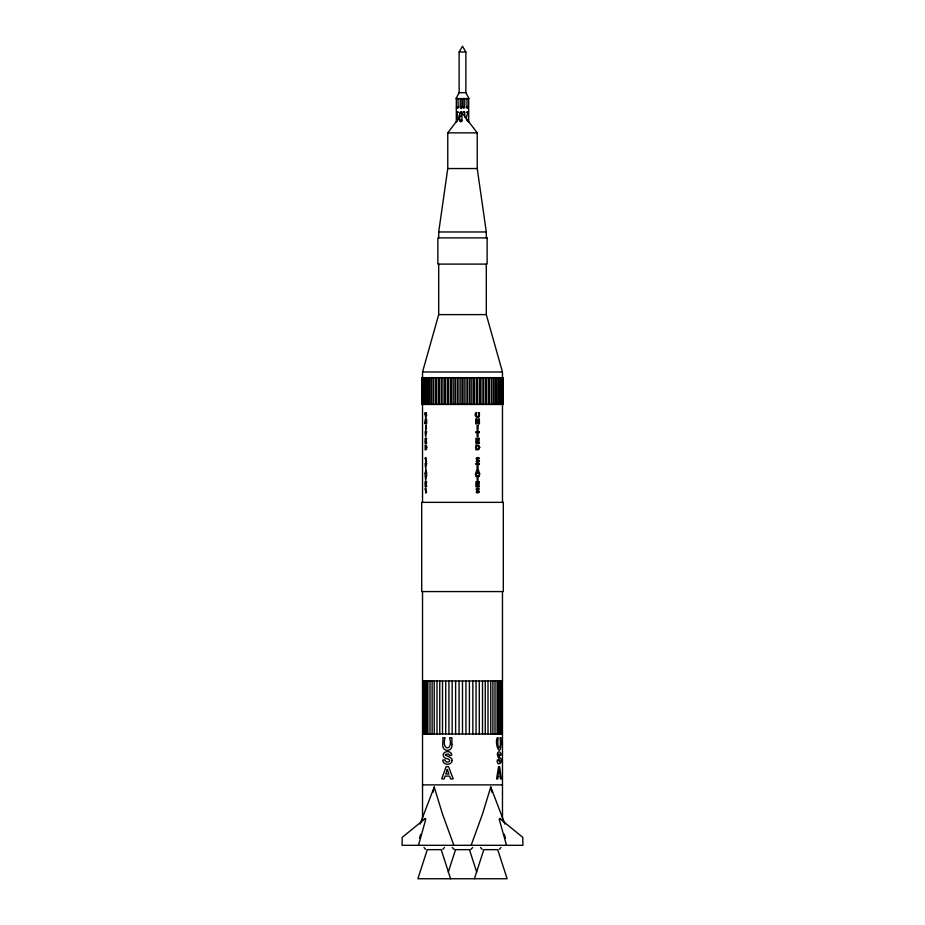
<?xml version="1.0" encoding="UTF-8"?>
<svg xmlns="http://www.w3.org/2000/svg" width="925" height="925" viewBox="0 0 925 925"><rect width="100%" height="100%" fill="white"/><g stroke="black" fill="none" stroke-linecap="round" stroke-linejoin="round"><path stroke-width="1.39" d="M460.234 121.221A2.232 1.642 -26.9 0 1 460.477 120.366L461.286 119.695L461.876 120.366A2.232 1.769 -9.8 0 1 461.783 121.221C458.522 125.06 458.985 109.289 461.355 112.318M464.743 112.318L464.35 111.694L463.645 112.318M438.704 237.898L438.704 231.967L447.769 168.547L447.769 132.865L462.5 113.521L477.231 132.865L477.231 168.547L486.296 231.967L486.296 237.898M461.332 107.751C459.898 109.508 459.898 105.161 461.332 106.918M464.766 107.751L463.668 107.751M458.129 106.918L457.979 98.57M458.245 112.318L457.366 111.937M461.899 98.57L461.899 108.052L461.286 107.924M466.871 107.751L467.634 108.132M432.969 792.436L434.23 787.025L442.508 814.081L453.863 845.311M419.522 838.42L420.678 834.292M418.482 845.311L425.801 819.157L425.35 818.475L402.213 837.368L402.086 845.311L522.914 845.311L522.787 837.368L499.65 818.475L499.199 819.157L506.518 845.311M463.668 106.918L464.766 106.918L464.766 98.57M422.528 377.666L422.528 371.989L438.704 314.616L438.704 264.099M504.946 824.117L490.77 787.025L482.492 814.081L471.137 845.311M448.278 872.136L455.562 849.659L469.438 849.659L476.722 872.136M474.409 878.75L483.821 849.659L497.708 849.659L507.12 878.75L417.88 878.75L427.292 849.659L441.179 849.659L450.591 878.75M424.91 819.157L425.257 818.521M463.217 106.918L463.714 106.745M461.899 120.655L461.899 111.809L461.286 111.937M466.871 106.918L468.27 107.335L467.044 107.924M466.755 112.318C469.819 110.723 464.315 118.62 467.264 120.366A2.232 0.682 50.8 0 0 467.853 121.221L468.686 121.892L468.686 98.57M456.43 121.892C460.396 119.082 455.146 111.382 457.956 111.937M467.021 119.776L467.634 120.366M420.054 824.117L434.23 787.025M463.217 107.751L463.714 107.924M444.486 847.508L442.797 849.347M472.756 847.508L470.675 849.532M501.015 847.508L499.327 849.347M459.135 92.673L456.013 98.57L468.987 98.57L465.865 92.673L465.865 51.997L462.5 46.25L459.135 51.997L459.135 92.673L465.865 92.673M458.129 107.751L456.43 107.335L457.979 106.606M467.044 106.745L467.634 106.525M467.044 111.937L467.634 111.728M457.366 106.745L457.956 106.745M461.286 106.745L461.899 106.606M461.066 113.255L460.234 112.943M459.135 51.997L465.865 51.997M447.769 132.865L477.231 132.865M447.769 168.547L477.231 168.547M438.704 231.967L486.296 231.967M438.704 314.616L486.296 314.616L502.472 371.989L502.472 502.356M422.528 371.989L502.472 371.989M422.528 680.997L502.472 680.997M422.528 733.999L502.472 733.999M422.528 784.886L502.472 784.886M454.325 849.532L452.244 847.508M482.203 849.347L480.514 847.508M425.673 849.347L423.985 847.508M457.366 107.924L457.956 107.924M463.714 111.937L463.344 112.318M499.743 818.521L500.09 819.157M504.322 834.292L505.478 838.42M490.77 787.025L492.031 792.436M502.842 377.666L502.842 404.433M502.472 591.572L502.472 819.411M502.021 680.997L502.021 733.999M501.917 377.666L501.917 404.433M501.57 680.997L501.57 733.999M501.107 680.997L501.107 733.999M500.471 377.666L500.552 404.433M499.778 680.997L499.778 733.999M499.118 377.666L499.199 404.433M498.448 680.997L498.448 733.999M497.835 377.666L497.754 404.433M497.118 680.997L497.118 733.999M496.101 377.666L496.101 404.433M495.673 377.666L495.673 404.433M495.002 680.997L495.002 733.999M493.938 377.666L493.938 404.433M493.511 377.666L493.511 404.433M492.886 680.997L492.886 733.999M491.776 377.666L491.776 404.433M491.348 377.666L491.348 404.433M490.77 680.997L490.77 733.999M489.441 377.666L489.441 404.433M488.539 377.666L488.539 404.433M488.007 680.997L488.007 733.999M486.631 377.666L486.631 404.433M486.296 264.099L486.296 314.616M485.717 377.666L485.717 404.433M485.243 680.997L485.243 733.999M483.81 377.666L483.81 404.433M482.908 377.666L482.908 404.433M482.492 680.997L482.492 733.999M480.942 377.666L480.942 404.433M479.624 377.666L479.624 404.433M479.277 680.997L479.277 733.999M477.67 377.666L477.67 404.433M476.34 377.666L476.34 404.433M476.063 680.997L476.063 733.999M474.386 377.666L474.386 404.433M473.057 377.666L473.057 404.433M472.848 680.997L472.848 733.999M471.195 377.666L471.195 404.433M469.542 377.666L469.542 404.433M469.391 680.997L469.391 733.999M467.668 377.666L467.668 404.433M467.021 98.57L467.021 106.606M466.015 377.666L466.015 404.433M465.946 680.997L465.946 733.999M464.766 112.943L464.766 117.082M464.153 377.666L464.153 404.433M463.101 98.57L463.101 106.606M462.5 377.666L462.5 404.433M462.5 680.997L462.5 733.999M460.847 377.666L460.847 404.433M460.234 98.57L460.234 106.918M458.985 377.666L458.985 404.433M459.054 680.997L459.054 733.999M457.332 377.666L457.332 404.433M456.314 98.57L456.314 121.892M455.609 680.997L455.609 733.999M455.458 377.666L455.458 404.433M453.805 377.666L453.805 404.433M452.152 680.997L452.152 733.999M451.943 377.666L451.943 404.433M450.614 377.666L450.614 404.433M448.937 680.997L448.937 733.999M448.66 377.666L448.66 404.433M447.33 377.666L447.33 404.433M445.723 680.997L445.723 733.999M445.376 377.666L445.376 404.433M444.058 377.666L444.058 404.433M442.508 680.997L442.508 733.999M442.092 377.666L442.092 404.433M441.19 377.666L441.19 404.433M439.757 680.997L439.757 733.999M439.283 377.666L439.283 404.433M438.369 377.666L438.369 404.433M436.993 680.997L436.993 733.999M436.461 377.666L436.461 404.433M435.559 377.666L435.559 404.433M434.23 680.997L434.23 733.999M433.652 377.666L433.652 404.433M433.224 377.666L433.224 404.433M432.114 680.997L432.114 733.999M431.489 377.666L431.489 404.433M431.062 377.666L431.062 404.433M429.998 680.997L429.998 733.999M429.327 377.666L429.327 404.433M428.899 377.666L428.899 404.433M427.882 680.997L427.882 733.999M427.246 377.666L427.246 404.433M427.165 377.666L427.165 404.433M426.552 680.997L426.552 733.999M425.882 377.666L425.882 404.433M425.801 377.666L425.801 404.433M425.222 680.997L425.222 733.999M423.893 680.997L423.893 733.999M423.43 680.997L423.43 733.999M423.083 377.666L423.083 404.433M422.979 680.997L422.979 733.999M422.621 377.666L422.621 404.433M422.528 404.433L422.528 502.356M422.528 591.572L422.528 819.411M422.158 377.666L422.158 404.433M426.61 415.29L425.639 417.672L425.107 412.712L425.72 416.817L426.228 412.712L426.61 415.29M500.992 744.22C500.298 758.812 494.378 743.064 497.234 737.757L498.193 737.757C496.367 750.788 501.87 751.297 500.043 737.757L500.992 737.757L500.992 744.22M426.344 447.411C425.685 452.394 425.592 442.439 426.344 447.411M451.863 744.22C452.776 747.851 449.816 751.331 446.035 750.163C440.658 748.857 443.642 741.376 442.809 737.757L445.098 737.757C441.063 751.019 453.701 751.32 449.573 737.757L451.863 737.757L451.863 744.22M479.404 415.29C479.624 420.158 472.999 416.447 475.774 412.712L476.699 412.712C474.675 417.822 480.538 417.938 478.479 412.712L479.404 412.712L479.404 415.29M426.737 447.457L426.367 449.596L425.165 449.874L425.165 444.948L426.367 445.226L426.737 447.457M478.768 447.411L478.433 448.787L476.826 449.041C474.849 446.127 478.838 444.393 478.768 447.411M425.188 458.418C426.552 461.413 424.633 463.668 426.541 461.772C425.87 458.534 426.159 455.909 425.188 458.418M425.188 489.059C426.552 492.054 424.633 494.308 426.541 492.412C425.951 489.094 426.009 486.666 425.188 489.059M497.453 754.083C496.505 755.101 503.639 767.311 498.147 759.83L497.222 760.061C496.517 766.628 503.165 763.599 500.864 758.523C498.529 757.448 497.812 751.169 499.962 755.401L500.922 755.286C501.917 752.129 497.488 749.851 497.453 754.083M479.717 447.457L478.815 449.596L475.913 449.874L475.913 444.948L478.826 445.226L479.717 447.457M479.462 460.974C477.427 464.431 473.854 459.956 478.491 461.24C476.491 460.662 474.421 456.719 478.63 457.644A1.387 1.272 -90 0 1 479.289 458.58L476.803 458.719L479.462 460.974M479.462 491.626C477.427 495.072 473.854 490.597 478.491 491.88C476.491 491.302 474.421 487.359 478.63 488.284A1.387 1.272 -90 0 1 479.289 489.221L476.803 489.36L479.462 491.626M452.013 760.489C451.943 765.854 442.589 765.391 442.774 760.061L445.006 759.83C444.821 762.697 450.036 763.056 449.666 760.096C448.336 758.188 445.075 759.032 443.78 756.928C440.392 751.297 451.828 749.215 451.689 755.286L449.4 755.401L448.764 754.037C438.716 754.65 453.481 756.372 452.013 760.489M425.477 473.114L424.922 474.236L426.055 469.31L426.807 474.236L425.477 473.114M425.847 470.467L426.113 472.282L425.847 470.467M498.17 776.121L497.789 778.919L496.563 778.919L498.61 766.628L499.616 766.628L501.246 778.919L500.471 778.919L500.055 776.121L498.17 776.121M499.107 769.496L498.471 774.052L499.754 774.052L499.107 769.496M442.508 776.653L441.792 778.919L444.127 778.919L445.064 776.121L449.608 776.121L450.602 778.919L453.192 778.919L448.544 766.628L446.127 766.628L442.508 776.653M476.687 473.114L476.306 474.236L475.334 474.236L477.103 469.31L478.075 469.31L479.89 474.236L478.896 474.236L478.502 473.114L476.687 473.114M477.578 470.467L476.965 472.282L478.202 472.282L477.578 470.467M447.307 769.496L445.769 774.052L448.868 774.052L447.307 769.496M487.128 237.898L437.872 237.898L437.872 264.099L487.128 264.099L487.128 237.898M503.304 377.666L421.696 377.666L421.696 404.433L503.304 404.433L503.304 377.666M425.465 419.002L425.095 423.916L425.454 420.713C427.547 431.512 426.321 411.324 426.24 422.286L425.465 419.002M476.664 419.002L475.762 419.002L475.762 423.916L476.618 423.916L476.618 420.713L478.445 423.916L479.37 423.916L479.37 419.002L478.514 419.002L478.514 422.286L476.664 419.002M426.043 425.431L425.662 430.345L426.043 425.431M478.052 425.431L477.127 425.431L477.127 430.345L478.052 430.345L478.052 425.431M426.598 431.767L425.107 431.767L425.662 436.681L426.598 431.767M479.393 431.767L475.785 431.767L475.785 432.599L477.127 432.599L477.127 436.681L478.052 436.681L478.052 432.599L479.393 432.599L479.393 431.767M426.552 438.346L425.153 438.346L425.153 443.26L426.587 443.26L426.587 442.428L425.535 442.428L425.535 441.098L426.483 441.098L425.535 439.178L426.552 439.178L426.552 438.346M479.277 438.346L475.901 438.346L475.901 443.26L479.358 443.26L479.358 442.428L476.826 442.428L476.826 441.098L479.104 441.098L479.104 440.265L476.826 440.265L476.826 439.178L479.277 439.178L479.277 438.346M426.598 463.529L425.107 463.529L425.662 468.443L426.598 463.529M479.393 463.529L475.785 463.529L475.785 464.362L477.127 464.362L477.127 468.443L478.052 468.443L478.052 464.362L479.393 464.362L479.393 463.529M426.598 475.612L425.107 475.612L425.662 480.526L426.598 475.612M479.393 475.612L475.785 475.612L475.785 476.444L477.127 476.444L477.127 480.526L478.052 480.526L478.052 476.444L479.393 476.444L479.393 475.612M426.552 481.798L425.153 481.798L425.153 486.723L426.587 486.723L426.587 485.891L425.535 485.891L426.483 483.729L425.535 483.729L425.535 482.63L426.552 482.63L426.552 481.798M479.277 481.798L475.901 481.798L475.901 486.723L479.358 486.723L479.358 485.891L476.826 485.891L476.826 484.55L479.104 484.55L479.104 483.729L476.826 483.729L476.826 482.63L479.277 482.63L479.277 481.798M503.304 502.356L421.696 502.356L421.696 591.572L503.304 591.572L503.304 502.356M424.529 404.433L424.529 377.666L424.448 404.433"/></g></svg>
